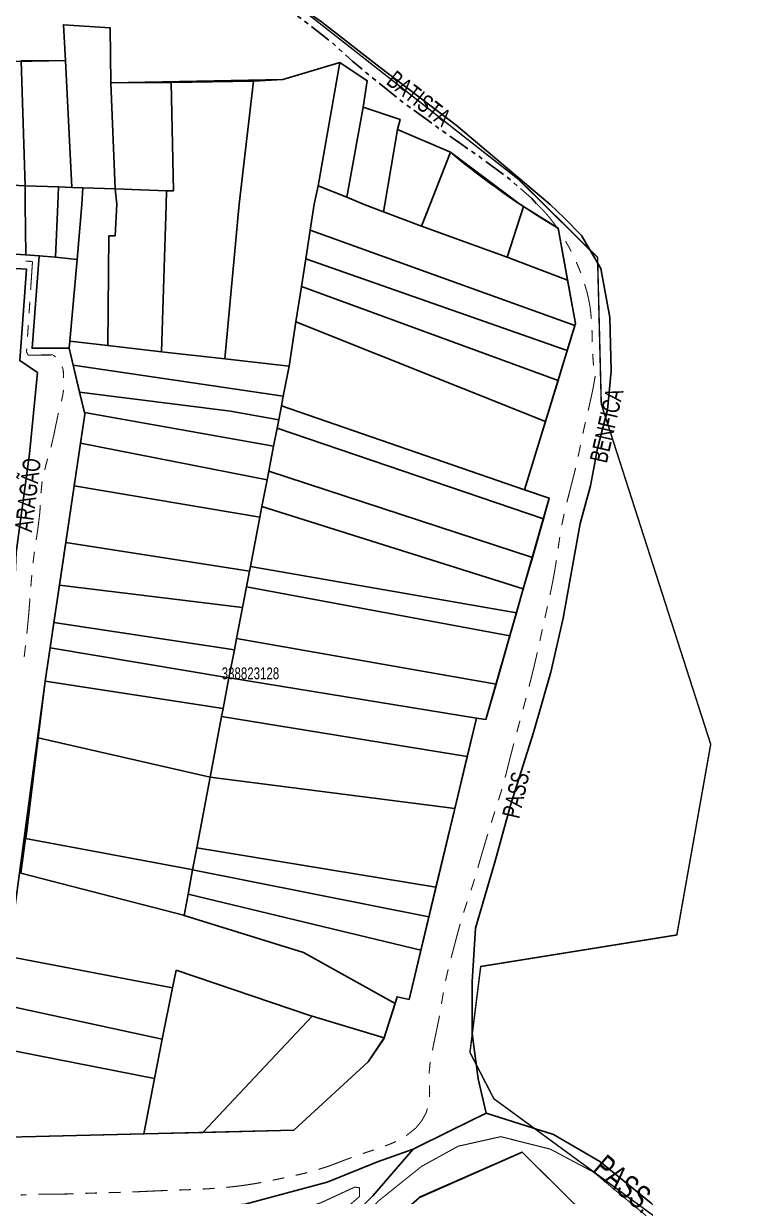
# Model space of a CAD drawing. Extents: x 203614 to 206284, y 4847494 to 4848495.
# Drawn here: x 205942.2 to 206065.2, y 4847791.6 to 4847990.9 of the extents above; entities that cross this region are included whole.
import ezdxf
from ezdxf.enums import TextEntityAlignment as Align

# ---------------------------------------------------------------- set-up
doc = ezdxf.new("R2010")
doc.units = 0
doc.header["$LTSCALE"] = 1.5
doc.header["$MEASUREMENT"] = 0
doc.linetypes.add('PHANTOMX2', pattern=[5, 2.5, -0.5, 0.5, -0.5, 0.5, -0.5])
for name, color, linetype in [('CD-MALHA-LOTES', 40, 'CONTINUOUS'), ('CD_TXT_QUADRA', 7, 'CONTINUOUS'), ('LM-LIM-SETOR-FISCAL', 7, 'CONTINUOUS'), ('RU-QUADRAS', 210, 'CONTINUOUS'), ('SV-EIXO-RUA-N-PAV', 6, 'CONTINUOUS'), ('SV-RUA-NAO-PAV-S-GUIA-C-GUIA', 7, 'PHANTOMX2'), ('SV-TXT-RUA-N-PAV-S-GUIA-C-GUIA', 7, 'CONTINUOUS')]:
    doc.layers.add(name, color=color, linetype=linetype)
doc.styles.add('ARIAL', font='ARIAL.TTF')
doc.linetypes.add('Limite', pattern='A,20,-3,[130,ltypeshp.shx,S=6.35,R=0,X=0,Y=0],-3,20', length=46)

msp = doc.modelspace()

# ---------------------------------------------------------------- linework, layer by layer
at = {"layer": 'CD-MALHA-LOTES'}
for p, q in [((205949.34, 4847984.66), (205941.78, 4847984.57)), ((205941.78, 4847984.57), (205942.5, 4847963.36)), ((205950.4, 4847963.06), (205949.34, 4847984.66)), ((205986.29, 4847981.39), (205996, 4847984.3)), ((205996, 4847984.3), (205992.28, 4847963.33)), ((206000.66, 4847981.21), (205996, 4847984.3)), ((205967.3, 4847980.92), (205981.28, 4847981.15)), ((205981.28, 4847981.15), (205978.87, 4847960.25)), ((205981.28, 4847981.15), (205986.29, 4847981.39)), ((205999.93, 4847976.69), (206000.66, 4847981.21)), ((205967.3, 4847980.92), (205957.03, 4847980.87)), ((205957.03, 4847980.87), (205957.79, 4847962.82)), ((205967.68, 4847962.48), (205967.3, 4847980.92)), ((205997.18, 4847961.4), (205999.93, 4847976.69)), ((205999.93, 4847976.69), (206006.27, 4847974.63)), ((206006.27, 4847974.63), (206005.8, 4847972.92)), ((206005.8, 4847972.92), (206003.66, 4847960.25)), ((206005.8, 4847972.92), (206014.82, 4847969.05)), ((206014.82, 4847969.05), (206011.34, 4847960.25)), ((206014.82, 4847969.05), (206026.58, 4847960.25)), ((205939.21, 4847963.51), (205942.5, 4847963.36)), ((205942.5, 4847963.36), (205942.48, 4847960.25)), ((205942.5, 4847963.36), (205948.16, 4847963.18)), ((205948.16, 4847963.18), (205948.04, 4847960.25)), ((205948.16, 4847963.18), (205950.4, 4847963.06)), ((205991.64, 4847960.24), (205992.28, 4847963.33)), ((205992.28, 4847963.33), (205997.18, 4847961.4)), ((205950.4, 4847963.06), (205952.26, 4847963.02)), ((205952.26, 4847963.02), (205952.12, 4847960.19)), ((205952.26, 4847963.02), (205957.79, 4847962.82)), ((205957.79, 4847962.82), (205958.06, 4847960.25)), ((205957.79, 4847962.82), (205966.51, 4847962.52)), ((205966.45, 4847960.08), (205966.51, 4847962.52)), ((205966.51, 4847962.52), (205967.68, 4847962.48)), ((206000.1, 4847960.18), (205997.18, 4847961.4)), ((205942.59, 4847951.62), (205942.48, 4847960.25)), ((205947.64, 4847951.22), (205948.04, 4847960.25)), ((205951.3, 4847950.82), (205952.12, 4847960.19)), ((205957.76, 4847954.82), (205958.06, 4847960.25)), ((205965.67, 4847935.11), (205966.45, 4847960.08)), ((205976.45, 4847933.94), (205978.87, 4847960.25)), ((205990.95, 4847955.81), (205991.64, 4847960.24)), ((206000.1, 4847960.18), (206003.41, 4847958.94)), ((206003.66, 4847960.25), (206003.41, 4847958.94)), ((206009.9, 4847956.47), (206011.34, 4847960.25)), ((206027.25, 4847959.83), (206024.45, 4847951.21)), ((206026.58, 4847960.25), (206027.25, 4847959.83)), ((206027.25, 4847959.83), (206033.1, 4847956.15)), ((206003.41, 4847958.94), (206009.9, 4847956.47)), ((205990.95, 4847955.81), (205990.19, 4847950.96)), ((206035.96, 4847939.58), (205990.95, 4847955.81)), ((206024.45, 4847951.21), (206009.9, 4847956.47)), ((206033.1, 4847956.15), (206034.73, 4847947.31)), ((205956.51, 4847936.2), (205956.71, 4847954.82)), ((205956.71, 4847954.82), (205957.76, 4847954.82)), ((205938.95, 4847951.87), (205942.59, 4847951.62)), ((205942.59, 4847951.62), (205944.86, 4847951.46)), ((205943.64, 4847935.73), (205944.86, 4847951.46)), ((205944.86, 4847951.46), (205947.64, 4847951.22)), ((205947.64, 4847951.22), (205951.3, 4847950.82)), ((206024.45, 4847951.21), (206034.73, 4847947.31)), ((205951.3, 4847950.82), (205950.08, 4847936.93)), ((205990.19, 4847950.96), (205989.46, 4847946.25)), ((205990.19, 4847950.96), (206034.66, 4847935.33)), ((206034.73, 4847947.31), (206036.08, 4847939.95)), ((205989.46, 4847946.25), (205988.52, 4847940.22)), ((205989.46, 4847946.25), (206033.1, 4847930.27)), ((205988.52, 4847940.22), (205987.35, 4847932.68)), ((205988.52, 4847940.22), (206030.96, 4847923.31)), ((206034.66, 4847935.33), (206035.96, 4847939.58)), ((206036.08, 4847939.95), (206035.96, 4847939.58)), ((205949.97, 4847935.73), (205943.64, 4847935.73)), ((205950.08, 4847936.93), (205949.97, 4847935.73)), ((205949.97, 4847935.73), (205950.65, 4847932.86)), ((205956.51, 4847936.2), (205950.08, 4847936.93)), ((205965.67, 4847935.11), (205956.51, 4847936.2)), ((206033.1, 4847930.27), (206034.66, 4847935.33)), ((205976.45, 4847933.94), (205965.67, 4847935.11)), ((205976.45, 4847933.94), (205987.35, 4847932.68)), ((205986.37, 4847927.62), (205950.65, 4847932.86)), ((205950.65, 4847932.86), (205951.74, 4847928.28)), ((205987.35, 4847932.68), (205986.37, 4847927.62)), ((206030.96, 4847923.31), (206033.1, 4847930.27)), ((205951.74, 4847928.28), (205977.37, 4847925.06)), ((205951.74, 4847928.28), (205952.55, 4847924.84)), ((205986.37, 4847927.62), (205986.06, 4847925.98)), ((205985.6, 4847923.59), (205986.06, 4847925.98)), ((205986.06, 4847925.98), (206027.4, 4847911.7)), ((205952.55, 4847924.84), (205984.73, 4847919.12)), ((205977.37, 4847925.06), (205985.6, 4847923.59)), ((205985.32, 4847922.17), (205985.6, 4847923.59)), ((206027.4, 4847911.7), (206030.96, 4847923.31)), ((205984.73, 4847919.12), (205985.32, 4847922.17)), ((206030.6, 4847906.74), (205985.32, 4847922.17)), ((205951.9, 4847919.59), (205950.82, 4847912.37)), ((205951.9, 4847919.59), (205983.63, 4847913.4)), ((205983.9, 4847914.83), (205984.73, 4847919.12)), ((205983.63, 4847913.4), (205982.75, 4847908.82)), ((205983.9, 4847914.83), (205983.63, 4847913.4)), ((205983.9, 4847914.83), (206028.73, 4847900.2)), ((205950.82, 4847912.37), (205949.4, 4847902.75)), ((205950.82, 4847912.37), (205982.4, 4847907.02)), ((206027.4, 4847911.7), (206031.61, 4847910.25)), ((206031.61, 4847910.25), (206030.6, 4847906.74)), ((205982.75, 4847908.82), (205982.4, 4847907.02)), ((205982.75, 4847908.82), (206027.19, 4847894.83)), ((205982.4, 4847907.02), (205980.78, 4847898.62)), ((206028.73, 4847900.2), (206030.6, 4847906.74)), ((205949.4, 4847902.75), (205948.32, 4847895.49)), ((205949.4, 4847902.75), (205980.63, 4847897.87)), ((206027.19, 4847894.83), (206028.73, 4847900.2)), ((205980.11, 4847895.19), (205980.63, 4847897.87)), ((205980.78, 4847898.62), (205980.63, 4847897.87)), ((205980.78, 4847898.62), (206026.03, 4847890.78)), ((205948.32, 4847895.49), (205947.37, 4847889.15)), ((205948.32, 4847895.49), (205979.44, 4847891.69)), ((205980.11, 4847895.19), (205979.44, 4847891.69)), ((206024.91, 4847886.88), (205980.11, 4847895.19)), ((206026.03, 4847890.78), (206027.19, 4847894.83)), ((205979.44, 4847891.69), (205978.42, 4847886.42)), ((206024.91, 4847886.88), (206026.03, 4847890.78)), ((205947.37, 4847889.15), (205946.73, 4847884.81)), ((205947.37, 4847889.15), (205978.05, 4847884.51)), ((205978.05, 4847884.51), (205978.42, 4847886.42)), ((205978.42, 4847886.42), (206022.55, 4847878.62)), ((206022.55, 4847878.62), (206024.91, 4847886.88)), ((205946.73, 4847884.81), (205945.89, 4847879.17)), ((205946.73, 4847884.81), (205977.13, 4847879.72)), ((205977.13, 4847879.72), (205978.05, 4847884.51)), ((205976.14, 4847874.51), (205977.13, 4847879.72)), ((205977.13, 4847879.72), (205977.57, 4847879.65)), ((205945.89, 4847879.17), (205944.69, 4847869.53)), ((205945.89, 4847879.17), (205976.14, 4847874.51)), ((205976.14, 4847874.51), (205975.88, 4847873.14)), ((205973.94, 4847862.86), (205975.88, 4847873.14)), ((205975.88, 4847873.14), (206017.65, 4847866.33)), ((206017.65, 4847866.33), (206019.21, 4847872.86)), ((205944.69, 4847869.53), (205973.94, 4847862.86)), ((206017.65, 4847866.33), (206015.53, 4847857.49)), ((205973.94, 4847862.86), (205971.67, 4847850.84)), ((206015.53, 4847857.49), (205973.94, 4847862.86)), ((206012.33, 4847844.12), (206015.53, 4847857.49)), ((205942.56, 4847852.44), (205941.72, 4847846.53)), ((205971.67, 4847850.84), (205970.96, 4847847.1)), ((205971.67, 4847850.84), (206012.33, 4847844.12)), ((205941.72, 4847846.53), (205969.38, 4847839.38)), ((205970.96, 4847847.1), (205970.17, 4847842.93)), ((206011.12, 4847839.08), (205970.96, 4847847.1)), ((206011.12, 4847839.08), (206012.33, 4847844.12)), ((205970.17, 4847842.93), (205969.49, 4847839.35)), ((205970.17, 4847842.93), (206009.78, 4847833.46)), ((205969.38, 4847839.38), (205969.49, 4847839.35)), ((205989.8, 4847833.05), (205969.49, 4847839.35)), ((206009.78, 4847833.46), (206011.12, 4847839.08)), ((205939.7, 4847832.34), (205967.53, 4847827.01)), ((206005.38, 4847824.38), (205989.8, 4847833.05)), ((205967.53, 4847827.01), (205968.13, 4847830.04)), ((205968.13, 4847830.04), (205990.86, 4847822.35)), ((205965.8, 4847818.29), (205967.53, 4847827.01)), ((205938.55, 4847824.23), (205965.8, 4847818.29)), ((206003.54, 4847818.53), (206005.38, 4847824.38)), ((205991.29, 4847822.22), (205972.69, 4847802.46)), ((205990.86, 4847822.35), (205991.29, 4847822.22)), ((206003.54, 4847818.53), (205991.29, 4847822.22)), ((205964.49, 4847811.65), (205965.8, 4847818.29)), ((205937.51, 4847816.94), (205964.49, 4847811.65)), ((205962.63, 4847802.22), (205964.49, 4847811.65)), ((205962.63, 4847802.22), (205972.69, 4847802.46)), ((205972.69, 4847802.46), (205988.16, 4847802.83))]:
    msp.add_line(p, q, dxfattribs=at)
at = {"layer": 'CD-MALHA-LOTES', "color": 40, "linetype": 'Continuous'}
msp.add_lwpolyline([(205949.34, 4847984.66), (205948.99, 4847990.73), (205956.91, 4847990.2), (205957.03, 4847980.87)], dxfattribs=at)
at = {"layer": 'CD-MALHA-LOTES', "flags": 128}
for points in [[(205952.55, 4847924.84), (205952.63, 4847924.51), (205951.9, 4847919.59)], [(206019.21, 4847872.86), (205977.57, 4847879.65)], [(206019.21, 4847872.86), (206020.84, 4847872.66), (206022.55, 4847878.62)], [(205944.69, 4847869.53), (205942.62, 4847852.84), (205942.56, 4847852.44)], [(205942.56, 4847852.44), (205970.75, 4847847.14), (205970.96, 4847847.1)], [(206005.38, 4847824.38), (206005.73, 4847825.49), (206007.77, 4847825.08), (206009.78, 4847833.46)], [(205988.16, 4847802.83), (206000.82, 4847814.47), (206003.54, 4847818.53)], [(205937.51, 4847816.94), (205937.31, 4847801.61), (205962.63, 4847802.22)], [(206038.71, 4847787.48), (206026.98, 4847799.12), (206009.55, 4847791.47)]]:
    msp.add_lwpolyline(points, dxfattribs=at)
at = {"layer": 'LM-LIM-SETOR-FISCAL', "linetype": 'Limite', "ltscale": 0.1, "const_width": 0.25}
msp.add_lwpolyline([(206055.88, 4847783.52), (206022.18, 4847808.19), (206018.120383, 4847816.070432), (206019.945287, 4847830.661814), (206053.300881, 4847836.027204), (206059.061729, 4847868.431978), (206040.45, 4847926.27), (206039.82, 4847951.17), (206026.44, 4847964.39), (205980.98, 4848000.04), (205948.86, 4848053.95), (205885.79, 4848047.59), (205885.38, 4848100.28), (205758.68, 4848087.81)], dxfattribs=at)
at = {"layer": 'RU-QUADRAS', "color": 6, "linetype": 'Continuous'}
for points in [[(205935.13, 4847984.39), (205949.34, 4847984.66), (205948.99, 4847990.73), (205956.91, 4847990.2), (205957.03, 4847980.87), (205986.29, 4847981.39), (205996, 4847984.3), (206000.66, 4847981.21), (205999.93, 4847976.69), (206006.27, 4847974.63), (206005.8, 4847972.92), (206014.82, 4847969.05, 0.0405521722), (206033.1, 4847956.15), (206036.08, 4847939.95), (206027.38, 4847911.65), (206031.61, 4847910.25), (206020.84, 4847872.66), (206019.21, 4847872.86), (206007.77, 4847825.08), (206005.73, 4847825.49), (206003.48, 4847818.35), (206000.82, 4847814.47), (205988.16, 4847802.83), (205937.31, 4847801.61)], [(205841.42, 4847719.56), (205876.35, 4847722.55, 0.0559287693), (205927.21, 4847734.79), (205967.19, 4847756.28), (205979.72, 4847765.24), (206009.51, 4847791.43), (206026.98, 4847799.12), (206054.4, 4847771.93), (206055.69, 4847772.93), (206061.53, 4847767.23), (206028.62, 4847737.2), (206034.32, 4847729.52), (205999.41, 4847702.76), (205992.92, 4847710.3, 0.0277720894), (205959.64, 4847689.38), (205942.98, 4847680.13), (205941.55, 4847683.54), (205927.02, 4847677.71), (205921.67, 4847676.85), (205916.68, 4847678.42), (205885.1, 4847672.73), (205884.53, 4847675.15), (205819.98, 4847675)]]:
    msp.add_lwpolyline(points, format="xyb", dxfattribs=at)
msp.add_lwpolyline([(205937.51, 4847816.92), (205945.89, 4847879.18), (205952.63, 4847924.51), (205949.97, 4847935.73), (205943.64, 4847935.73), (205944.86, 4847951.46), (205936.08, 4847952.07)], dxfattribs=at)
at = {"layer": 'SV-EIXO-RUA-N-PAV', "flags": 128}
for points in [[(206031.787249, 4847960.160153), (206015.744835, 4847973.675339), (206002.837366, 4847983.450901), (205992.861374, 4847991.218928), (205985.760842, 4847996.219111), (205983.263507, 4847998.728578), (205980.094377, 4848001.913103), (205951.599285, 4848055.156954)], [(206031.787249, 4847960.160153), (206034.140445, 4847957.898198), (206037.079183, 4847954.897308), (206040.368451, 4847949.286204), (206041.916342, 4847940.96629), (206042.109829, 4847931.872431), (206041.52937, 4847925.293895), (206039.787992, 4847918.715359), (206038.627074, 4847912.330309), (206036.885697, 4847905.945259), (206033.983402, 4847889.885891), (206031.855052, 4847880.695289), (206028.952756, 4847870.440512), (206025.083029, 4847858.250871), (206022.37422, 4847848.383066), (206019.084952, 4847837.160857), (206018.504493, 4847828.066998), (206018.504493, 4847819.263369), (206019.509353, 4847811.571076), (206020.861111, 4847805.731481)], [(205929.877696, 4847789.241589), (205929.86005, 4847794.281257), (205930.264054, 4847802.765332), (205930.264054, 4847813.067424), (205931.274063, 4847822.157505), (205933.092079, 4847832.257595), (205934.30409, 4847844.478704), (205935.920104, 4847855.992806), (205937.536119, 4847866.900903), (205939.556137, 4847877.809), (205940.364144, 4847888.313094), (205940.970149, 4847901.039207), (205943.192169, 4847917.805356), (205944.590879, 4847931.59264), (205941.550209, 4847933.642392), (205942.730051, 4847949.16185), (205937.257645, 4847949.515127)], [(205796.293942, 4847795.237064), (205812.902193, 4847794.596331), (205858.55463, 4847792.703304), (205882.780182, 4847791.670441), (205929.877696, 4847789.241589), (205944.761793, 4847788.855563), (205964.648014, 4847788.9543), (205979.883223, 4847790.261319), (205993.847374, 4847794.012882), (206002.3926, 4847797.451815), (206008.436785, 4847799.640227), (206014.859305, 4847802.811684), (206020.861111, 4847805.731481)], [(206020.861111, 4847805.731481), (206032.302322, 4847802.09999), (206040.217585, 4847797.538652), (206048.93779, 4847790.428331), (206058.194624, 4847782.244754), (206070.805382, 4847771.109723), (206088.849498, 4847755.614589), (206100.387001, 4847744.747872), (206112.863602, 4847734.015312), (206123.059534, 4847724.28893), (206134.988846, 4847714.042421), (206138.744601, 4847711.307371), (206148.291376, 4847704.598827), (206158.354192, 4847695.052052), (206164.030652, 4847686.27934), (206176.931699, 4847670.024022), (206185.44639, 4847660.993289), (206192.154934, 4847654.026724), (206198.605457, 4847648.866305), (206207.120148, 4847640.867657), (206217.957027, 4847629.514736), (206222.296443, 4847622.912786), (206226.872344, 4847611.744773)], [(206008.436785, 4847799.640227), (206001.574436, 4847791.691562), (205991.126172, 4847781.243299), (205981.645341, 4847771.182008), (205970.036159, 4847762.281635), (205959.781382, 4847756.090072), (205948.46243, 4847749.705022), (205935.498844, 4847742.739513), (205917.311126, 4847734.613086), (205903.573594, 4847731.130331), (205886.546794, 4847727.841063), (205875.227842, 4847726.873631), (205861.683797, 4847725.712713), (205850.074615, 4847725.519227), (205834.982679, 4847725.519227), (205822.788616, 4847725.820664), (205806.470588, 4847725.884908), (205796.255759, 4847727.234036)]]:
    msp.add_lwpolyline(points, dxfattribs=at)
at = {"layer": 'SV-RUA-NAO-PAV-S-GUIA-C-GUIA', "flags": 128}
msp.add_lwpolyline([(205910.527279, 4847960.248446), (205910.543384, 4847960.422425), (205911.26158, 4847965.500225), (205911.726286, 4847970.774653), (205911.491187, 4847975.987816), (205909.680412, 4847980.56701), (205907.211631, 4847982.484073), (205904.543803, 4847984.555699), (205905.474227, 4847988.824742), (205909.185567, 4847990.804124), (205914.489179, 4847991.686058), (205920.195881, 4847991.676268), (205926.453072, 4847991.675211), (205932.003105, 4847992.064235), (205937.241434, 4847993.150588), (205943.170581, 4847994.849849), (205948.312088, 4847995.734016), (205954.15912, 4847996.328402), (205959.46465, 4847996.36241), (205964.971174, 4847996.349444), (205970.330833, 4847996.133498), (205975.436185, 4847996.164331), (205980.489041, 4847996.344817), (205984.87778, 4847994.742299), (205989.843014, 4847991.461698), (205994.493511, 4847987.83873), (205998.177514, 4847984.457171), (206002.522094, 4847980.910576), (206006.600679, 4847977.629975), (206011.831907, 4847973.817384), (206016.353817, 4847970.625448), (206019.892576, 4847968.176703), (206025.042977, 4847964.330241), (206028.666279, 4847961.19283), (206029.500168, 4847960.245591)], dxfattribs=at)
at = {"layer": 'SV-RUA-NAO-PAV-S-GUIA-C-GUIA', "const_width": 0.18, "flags": 128}
for points in [[(206029.500168, 4847960.245591), (206030.208518, 4847959.53973)], [(206030.208518, 4847959.53973), (206030.567298, 4847959.182212)], [(206030.567298, 4847959.182212), (206031.554359, 4847958.061384)], [(206031.554359, 4847958.061384), (206031.559203, 4847958.055884)], [(206031.559203, 4847958.055884), (206032.168059, 4847957.271863)], [(206032.168059, 4847957.271863), (206032.542369, 4847956.789866)], [(206032.542369, 4847956.789866), (206033.304271, 4847955.627603)], [(206034.37844, 4847953.941381), (206034.869441, 4847953.070222)], [(206034.869441, 4847953.070222), (206034.924866, 4847952.971884)], [(206034.924866, 4847952.971884), (206035.322938, 4847952.179093)], [(205943.723774, 4847950.479396), (205942.551211, 4847950.560861)], [(205943.405259, 4847945.665311), (205943.669334, 4847949.656584)], [(205943.669334, 4847949.656584), (205943.723774, 4847950.479396)], [(206036.196894, 4847950.380663), (206036.588, 4847949.497228)], [(206036.588, 4847949.497228), (206036.966223, 4847948.535032)], [(206037.604575, 4847946.64043), (206037.909538, 4847945.688066)], [(206037.909538, 4847945.688066), (206037.938741, 4847945.596869)], [(206037.938741, 4847945.596869), (206038.152308, 4847944.71821)], [(205943.141184, 4847941.674037), (205943.273221, 4847943.669674)], [(206038.152308, 4847944.71821), (206038.293773, 4847944.136189)], [(206038.293773, 4847944.136189), (206038.545801, 4847942.75801)], [(206038.545801, 4847942.75801), (206038.563836, 4847942.659391)], [(206038.563836, 4847942.659391), (206038.764943, 4847940.77032)], [(205942.877108, 4847937.682764), (205943.009146, 4847939.678401)], [(206038.872827, 4847938.773744), (206038.920282, 4847936.774307)], [(205942.707362, 4847935.117194), (205942.745071, 4847935.687127)], [(205942.903361, 4847934.735787), (205942.707362, 4847935.117194)], [(205942.99154, 4847934.564193), (205942.903361, 4847934.735787)], [(205943.798557, 4847934.573954), (205942.99154, 4847934.564193)], [(205944.583779, 4847934.583459), (205943.798557, 4847934.573954)], [(205944.798495, 4847934.584796), (205944.583779, 4847934.583459)], [(205947.225918, 4847934.600091), (205944.798495, 4847934.584796)], [(205947.6598, 4847934.226546), (205947.225918, 4847934.600091)], [(206038.987831, 4847934.775509), (206038.998036, 4847934.519683)], [(206038.998036, 4847934.519683), (206039.056128, 4847933.777984)], [(206039.056128, 4847933.777984), (206039.115169, 4847933.024163)], [(205948.955306, 4847932.064512), (205948.745807, 4847932.621418)], [(205948.969771, 4847931.659778), (205948.955306, 4847932.064512)], [(205949.005489, 4847930.660416), (205948.969771, 4847931.659778)], [(206039.115169, 4847933.024163), (206039.148522, 4847932.782584)], [(206039.166251, 4847929.535344), (206038.874059, 4847928.065458)], [(206039.250875, 4847930.029504), (206039.166251, 4847929.535344)], [(206039.419666, 4847931.015156), (206039.250875, 4847930.029504)], [(205948.618945, 4847926.705989), (205948.822396, 4847927.519877)], [(205948.822396, 4847927.519877), (205949.008119, 4847928.665995)], [(206038.873789, 4847928.0641), (206038.441173, 4847926.112868)], [(206038.874059, 4847928.065458), (206038.873789, 4847928.0641)], [(206038.401203, 4847925.932593), (206038.215682, 4847925.138633)], [(206038.441173, 4847926.112868), (206038.401203, 4847925.932593)], [(205947.669488, 4847922.57775), (205947.924956, 4847923.787813)], [(205947.924956, 4847923.787813), (205948.117732, 4847924.700927)], [(205948.117732, 4847924.700927), (205948.133922, 4847924.765692)], [(206037.76061, 4847923.191093), (206037.718593, 4847923.011276)], [(205947.37799, 4847921.096555), (205947.522105, 4847921.82885)], [(205947.522105, 4847921.82885), (205947.669488, 4847922.57775)], [(206037.387656, 4847921.548205), (206037.32301, 4847921.239596)], [(206037.538713, 4847922.216027), (206037.387656, 4847921.548205)], [(206037.718593, 4847923.011276), (206037.538713, 4847922.216027)], [(205946.862952, 4847918.902538), (205947.32002, 4847920.849609)], [(205947.32002, 4847920.849609), (205947.37799, 4847921.096555)], [(206036.915257, 4847919.281611), (206036.717776, 4847918.301304)], [(206036.679078, 4847918.109206), (206036.511529, 4847917.322814)], [(206036.717776, 4847918.301304), (206036.679078, 4847918.109206)], [(205945.805815, 4847915.045999), (205946.018848, 4847915.97755)], [(205946.018848, 4847915.97755), (205946.311633, 4847916.980072)], [(206036.076733, 4847915.370873), (206035.595705, 4847913.429581)], [(206035.595705, 4847913.429581), (206035.490368, 4847913.004472)], [(205945.159946, 4847911.106574), (205945.258238, 4847912.101731)], [(205945.258238, 4847912.101731), (205945.353831, 4847913.069557)], [(205945.353831, 4847913.069557), (205945.359954, 4847913.096331)], [(206035.10982, 4847911.553192), (206034.606343, 4847909.553922)], [(206035.347813, 4847912.460817), (206035.10982, 4847911.553192)], [(206035.490368, 4847913.004472), (206035.347813, 4847912.460817)], [(205944.888395, 4847907.117057), (205944.961961, 4847907.706566)], [(205944.961961, 4847907.706566), (205945.049816, 4847909.109737)], [(206034.062744, 4847907.253069), (206033.935275, 4847906.630324)], [(206034.143515, 4847907.608347), (206034.062744, 4847907.253069)], [(205944.590419, 4847904.7293), (205944.888395, 4847907.117057)], [(206033.761946, 4847905.78353), (206033.739247, 4847905.649794)], [(206033.935275, 4847906.630324), (206033.761946, 4847905.78353)], [(205944.360806, 4847903.246874), (205944.499541, 4847904.142574)], [(205944.499541, 4847904.142574), (205944.590419, 4847904.7293)], [(206033.350212, 4847903.357713), (206033.253236, 4847902.689576)], [(206033.404574, 4847903.677994), (206033.350212, 4847903.357713)], [(205944.347086, 4847903.154265), (205944.360806, 4847903.246874)], [(206033.134743, 4847901.873204), (206033.110065, 4847901.699879)], [(206033.253236, 4847902.689576), (206033.134743, 4847901.873204)], [(205943.813337, 4847899.190435), (205943.871426, 4847899.723445)], [(205943.871426, 4847899.723445), (205944.054765, 4847901.175752)], [(206032.817466, 4847899.721456), (206032.660673, 4847898.733825)], [(206032.532669, 4847897.927534), (206032.320723, 4847896.763053)], [(206032.660673, 4847898.733825), (206032.532669, 4847897.927534)], [(205943.440985, 4847895.207993), (205943.499107, 4847895.939244)], [(205943.499107, 4847895.939244), (205943.614499, 4847897.200419)], [(206032.131707, 4847895.781103), (206031.973557, 4847894.979773)], [(206032.264037, 4847896.451604), (206032.131707, 4847895.781103)], [(206032.320723, 4847896.763053), (206032.264037, 4847896.451604)], [(206031.973557, 4847894.979773), (206031.725664, 4847893.822819)], [(205943.132265, 4847891.219932), (205943.151772, 4847891.452549)], [(205943.151772, 4847891.452549), (205943.286311, 4847893.213985)], [(206031.300035, 4847891.868658), (206030.860853, 4847889.917474)], [(205942.956475, 4847889.22772), (205943.012689, 4847889.793983)], [(205943.012689, 4847889.793983), (205943.132265, 4847891.219932)], [(205942.7589, 4847887.237503), (205942.956475, 4847889.22772)], [(206030.429877, 4847887.964465), (206030.277958, 4847887.273158)], [(206030.277958, 4847887.273158), (206030.005658, 4847886.009977)], [(205942.306688, 4847883.26322), (205942.542235, 4847885.249301)], [(206029.576679, 4847884.056542), (206029.128458, 4847882.107414)], [(206029.044242, 4847881.741196), (206028.896187, 4847881.134785)], [(206029.128458, 4847882.107414), (206029.044242, 4847881.741196)], [(206028.688456, 4847880.283955), (206028.413174, 4847879.194003)], [(206028.896187, 4847881.134785), (206028.688456, 4847880.283955)], [(206028.321119, 4847878.82952), (206028.163427, 4847878.225699)], [(206028.413174, 4847879.194003), (206028.321119, 4847878.82952)], [(206027.657362, 4847876.290786), (206027.399142, 4847875.3247)], [(206027.302659, 4847874.963727), (206027.139047, 4847874.359118)], [(206027.399142, 4847875.3247), (206027.302659, 4847874.963727)], [(206026.616628, 4847872.428554), (206026.094319, 4847870.49796)], [(206025.324182, 4847867.598517), (206025.111012, 4847866.776414)], [(206025.487555, 4847868.228577), (206025.324182, 4847867.598517)], [(206025.577162, 4847868.565985), (206025.487555, 4847868.228577)], [(206024.829399, 4847865.660696), (206024.73222, 4847865.275684)], [(206025.111012, 4847866.776414), (206024.829399, 4847865.660696)], [(206024.365119, 4847863.820873), (206024.086757, 4847862.754092)], [(206024.584708, 4847864.691095), (206024.365119, 4847863.820873)], [(206024.73222, 4847865.275684), (206024.584708, 4847864.691095)], [(206023.544238, 4847860.786703), (206022.96018, 4847858.916656)], [(206023.555234, 4847860.826064), (206023.544238, 4847860.786703)], [(206022.185187, 4847856.497021), (206021.744445, 4847855.105937)], [(206022.352721, 4847857.011179), (206022.185187, 4847856.497021)], [(206021.017977, 4847852.755935), (206020.578532, 4847851.279722)], [(206021.151795, 4847853.195797), (206021.017977, 4847852.755935)], [(206020.452293, 4847850.855651), (206020.014227, 4847849.360986)], [(206020.578532, 4847851.279722), (206020.452293, 4847850.855651)], [(206019.532503, 4847847.68457), (206019.461555, 4847847.438868)], [(206019.737435, 4847848.400059), (206019.532503, 4847847.68457)], [(206019.945566, 4847849.126719), (206019.737435, 4847848.400059)], [(206020.014227, 4847849.360986), (206019.945566, 4847849.126719)], [(206018.896948, 4847845.520262), (206018.650275, 4847844.707246)], [(206018.650275, 4847844.707246), (206018.293579, 4847843.613556)], [(206017.657186, 4847841.717523), (206017.339696, 4847840.769262)], [(206017.228504, 4847840.437158), (206017.038784, 4847839.815696)], [(206017.339696, 4847840.769262), (206017.228504, 4847840.437158)], [(206016.415011, 4847837.772417), (206015.674096, 4847835.006297)], [(206016.454828, 4847837.902845), (206016.415011, 4847837.772417)], [(206015.420661, 4847834.038947), (206015.259626, 4847833.422103)], [(206015.638783, 4847834.874461), (206015.420661, 4847834.038947)], [(206015.674096, 4847835.006297), (206015.638783, 4847834.874461)], [(206015.259626, 4847833.422103), (206014.909385, 4847832.105407)], [(206014.410534, 4847830.168716), (206013.960504, 4847828.220005)], [(206013.607411, 4847826.251691), (206013.43615, 4847825.266466)], [(206013.402522, 4847825.073009), (206013.275799, 4847824.279421)], [(206013.43615, 4847825.266466), (206013.402522, 4847825.073009)], [(206012.93472, 4847822.308811), (206012.775272, 4847821.424331)], [(206012.775272, 4847821.424331), (206012.347318, 4847819.36711)], [(206012.164411, 4847818.487856), (206011.73221, 4847816.430848)], [(206012.347318, 4847819.36711), (206012.164411, 4847818.487856)], [(206011.337517, 4847814.25682), (206011.260003, 4847813.470591)], [(206011.372341, 4847814.463871), (206011.337517, 4847814.25682)], [(206011.260003, 4847813.470591), (206011.190313, 4847812.763733)], [(206011.190313, 4847812.763733), (206011.193147, 4847812.474032)], [(206011.218157, 4847810.474256), (206011.255483, 4847809.474953)], [(206011.267179, 4847809.16183), (206011.210703, 4847808.477498)], [(206011.255483, 4847809.474953), (206011.267179, 4847809.16183)], [(206010.637672, 4847805.738817), (206010.059356, 4847804.706706)], [(206010.890602, 4847806.515584), (206010.637672, 4847805.738817)], [(206009.476615, 4847803.898261), (206008.916485, 4847803.212211)], [(206009.890211, 4847804.404835), (206009.476615, 4847803.898261)], [(206010.059356, 4847804.706706), (206009.890211, 4847804.404835)], [(205796.218042, 4847662.197111), (205808.597496, 4847664.150955), (205824.106985, 4847661.587911), (205839.376264, 4847661.479016), (205864.474072, 4847663.382057), (205885.151629, 4847666.218221), (205902.189829, 4847668.143886), (205908.758725, 4847667.4455), (205919.598765, 4847668.821372), (205929.321487, 4847671.182767), (205938.756197, 4847672.787156), (205937.117402, 4847678.128537), (205929.604806, 4847675.300581), (205921.237369, 4847672.709875), (205913.25885, 4847670.827614), (205899.775649, 4847671.917931), (205883.781847, 4847670.410134), (205859.894909, 4847667.924354), (205841.879721, 4847667.588387), (205825.891846, 4847668.789456), (205803.068305, 4847668.628018), (205799.479201, 4847670.778225), (205797.515422, 4847674.559416), (205796.503303, 4847678.305541), (205803.012821, 4847721.197368), (205803.990018, 4847722.667582), (205805.681726, 4847723.296369), (205807.783593, 4847723.329715), (205815.494524, 4847723.201234), (205840.144175, 4847721.886769), (205860.960219, 4847722.367495), (205886.984363, 4847725.790105), (205903.102972, 4847728.854917), (205918.461928, 4847732.459465), (205935.690919, 4847741.109923), (205949.35184, 4847747.54679), (205968.188998, 4847758.881371), (205980.205196, 4847767.950754), (205992.188715, 4847779.026116), (206002.509328, 4847790.777371), (206009.921227, 4847796.713801), (206016.122864, 4847800.122908), (206023.354801, 4847801.742513), (206031.799034, 4847799.619169), (206039.120839, 4847795.722332), (206047.797721, 4847788.536272), (206060.758401, 4847776.502255), (206075.353183, 4847762.487665), (206111.277907, 4847729.69958), (206120.811054, 4847719.116059), (206122.540952, 4847714.327909), (206121.589898, 4847711.252913), (206118.331898, 4847708.442292), (206112.747951, 4847703.989573), (206087.891969, 4847687.242288), (206061.264405, 4847665.55098), (206038.278041, 4847647.729782), (206024.113402, 4847633.680412), (206015.453608, 4847627.123711), (205995.97203, 4847605.17298), (205985.768262, 4847598.540147), (205978.280384, 4847597.267619), (205978.413865, 4847596.080215)], [(206008.916485, 4847803.212211), (206007.26705, 4847801.889428)], [(206004.346268, 4847800.404392), (206003.673943, 4847800.164356)], [(206004.60915, 4847800.517318), (206004.346268, 4847800.404392)], [(206005.527963, 4847800.912011), (206004.60915, 4847800.517318)], [(205996.629656, 4847797.701689), (205996.128977, 4847797.507662)], [(205997.06463, 4847797.860447), (205996.629656, 4847797.701689)], [(205998.004016, 4847798.203307), (205997.06463, 4847797.860447)], [(206001.788441, 4847799.497538), (205999.890016, 4847798.868269)], [(205990.434986, 4847795.632015), (205989.916638, 4847795.500804)], [(205993.823516, 4847796.635999), (205992.3583, 4847796.177742)], [(205994.259138, 4847796.798072), (205993.823516, 4847796.635999)], [(205995.229812, 4847797.159212), (205994.259138, 4847796.798072)], [(205996.128977, 4847797.507662), (205995.229812, 4847797.159212)], [(205980.642014, 4847793.620694), (205979.704329, 4847793.476264)], [(205981.592124, 4847793.767037), (205980.642014, 4847793.620694)], [(205981.630132, 4847793.774247), (205981.592124, 4847793.767037)], [(205982.612607, 4847793.960637), (205981.630132, 4847793.774247)], [(205986.006568, 4847794.635313), (205984.577401, 4847794.334207)], [(205986.53372, 4847794.749882), (205986.006568, 4847794.635313)], [(205989.916638, 4847795.500804), (205988.488013, 4847795.175006)], [(205942.702247, 4847791.881348), (205941.704158, 4847791.819546)], [(205945.179433, 4847791.965764), (205944.700246, 4847791.958124)], [(205945.700184, 4847791.966822), (205945.179433, 4847791.965764)], [(205948.177595, 4847791.972078), (205945.700184, 4847791.966822)], [(205948.700059, 4847791.983235), (205948.177595, 4847791.972078)], [(205950.183622, 4847792.014931), (205948.700059, 4847791.983235)], [(205950.699414, 4847792.032718), (205950.183622, 4847792.014931)], [(205953.182207, 4847792.123646), (205952.698096, 4847792.105239)], [(205953.697461, 4847792.140764), (205953.182207, 4847792.123646)], [(205954.69691, 4847792.173974), (205953.697461, 4847792.140764)], [(205958.695506, 4847792.279414), (205956.696181, 4847792.227469)], [(205962.140726, 4847792.405804), (205960.694324, 4847792.346499)], [(205962.692509, 4847792.431543), (205962.140726, 4847792.405804)], [(205963.639171, 4847792.475707), (205962.692509, 4847792.431543)], [(205963.691431, 4847792.477965), (205963.639171, 4847792.475707)], [(205965.643403, 4847792.562393), (205963.691431, 4847792.477965)], [(205965.689575, 4847792.564071), (205965.643403, 4847792.562393)], [(205966.688913, 4847792.600462), (205965.689575, 4847792.564071)], [(205970.140576, 4847792.721812), (205968.687668, 4847792.671007)], [(205970.686265, 4847792.745525), (205970.140576, 4847792.721812)], [(205973.795275, 4847792.899322), (205972.68414, 4847792.837171)], [(205974.679694, 4847792.968597), (205973.795275, 4847792.899322)], [(205976.723506, 4847793.128688), (205976.673587, 4847793.124778)], [(205977.668146, 4847793.228776), (205976.723506, 4847793.128688)], [(205978.215938, 4847793.286818), (205977.668146, 4847793.228776)], [(205978.661485, 4847793.343528), (205978.215938, 4847793.286818)], [(205979.704329, 4847793.476264), (205978.661485, 4847793.343528)]]:
    msp.add_lwpolyline(points, dxfattribs=at)
msp.add_lwpolyline([(205935.23527, 4847784.443037), (205946.295913, 4847784.568348), (205956.002087, 4847784.87282), (205965.210267, 4847785.018904), (205973.112389, 4847785.445243), (205984.140353, 4847787.576533), (205992.802337, 4847790.523049), (205998.515784, 4847793.171975), (205999.31701, 4847793.04768), (205999.31701, 4847791.563144), (205988.040135, 4847781.719235), (205980.876289, 4847772.948454), (205968.359973, 4847763.749839), (205955.269966, 4847756.067968), (205945.402621, 4847750.293234), (205933.042039, 4847743.927158), (205918.37206, 4847737.975907), (205907.255446, 4847735.140937), (205896.987136, 4847732.469912), (205884.75974, 4847730.219269), (205873.407001, 4847729.5877), (205860.849927, 4847729.137674), (205848.636628, 4847729.094402), (205834.374774, 4847728.81798), (205822.613509, 4847728.681554), (205813.806502, 4847728.491672), (205806.949594, 4847728.433052), (205805.392497, 4847728.759486), (205804.347938, 4847730.573454), (205805.342261, 4847737.988577), (205812.152446, 4847774.715194), (205813.71134, 4847781.515464), (205814.63487, 4847785.188363), (205815.998534, 4847787.517469), (205818.536082, 4847788.690722), (205821.169041, 4847789.883243), (205825.575448, 4847789.695374), (205856.58181, 4847788.37341), (205886.340402, 4847787.104644), (205902.799435, 4847786.402908), (205914.51608, 4847785.903366)], close=True, dxfattribs=at)

# ---------------------------------------------------------------- texts
at = {"layer": 'CD_TXT_QUADRA', "style": 'ARIAL', "width": 0.7}
msp.add_text('338823128', height=2, dxfattribs=at).set_placement((205980.79, 4847880.49), align=Align.MIDDLE)
at = {"layer": 'SV-TXT-RUA-N-PAV-S-GUIA-C-GUIA', "style": 'ARIAL', "width": 0.7}
for s, height, rotation, p in [('BATISTA', 3, 322, (206003.708736, 4847980.76532)), ('BENFICA', 3, 77, (206041.375675, 4847916.074982)), ('ARAGÃO', 3, 83, (205943.640781, 4847904.400664)), ('PASS.', 3, 77, (206026.480274, 4847855.655722)), ('PASS.', 4, 320, (206038.735881, 4847795.891843))]:
    msp.add_text(s, height=height, rotation=rotation, dxfattribs=at).set_placement(p)

doc.saveas('drawing.dxf')
